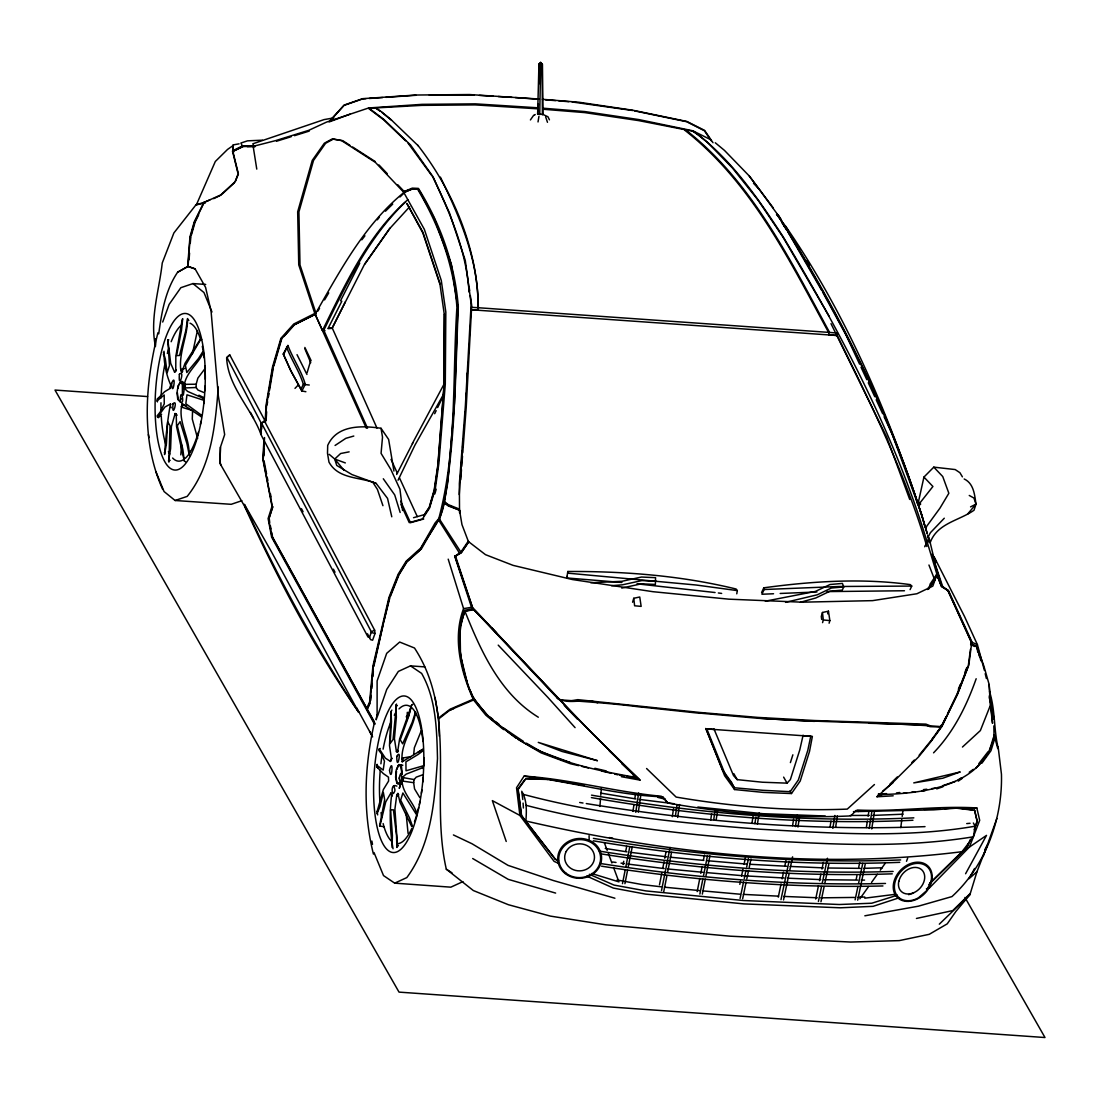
<?xml version="1.0" encoding="UTF-8"?>
<svg xmlns="http://www.w3.org/2000/svg" width="1100" height="1100" viewBox="0 0 1100 1100"><rect width="100%" height="100%" fill="white"/><g stroke="black" fill="none" stroke-linecap="round" stroke-linejoin="round"><path stroke-width="1.5" d="M376.269 719.744L377.107 714.89L377.121 680.914L386.678 653.345L399.685 642.056L414.494 648.01C457.861 714.299 429.729 796.51 446.311 869.192L473.316 890.532L508.406 904.723L550.344 916.094L605.729 924.811L730.084 936.183L850.713 942.04L899.25 940.624L929.266 934.312L947.237 923.849L955.955 911.35L969.939 894.616L977.048 871.434M393.044 848.787C389.978 831.848 389.317 812.46 391.655 794.901L390.844 793.086L385.743 801.886L379.926 826.018L384.106 826.774M168.795 339.886L167.833 339.955L170.692 363.344L174.597 372.212L175.752 370.934L175.835 356.317L182.146 320.031L182.696 318.656L181.459 330.564L176.577 355.561L179.534 355.493L185.831 330.522L187.591 318.519C187.784 335.981 178.516 352.743 180.84 370.521L181.734 372.309L182.683 371.223L181.761 369.38L184.731 368.459M204.394 400.991L203.115 398.228L187.577 391.394L184.167 388.107C183.975 374.179 196.982 365.53 202.606 353.829L202.785 351.739L198.468 358.531L186.821 372.515L185.391 365.406L200.447 339.859L201.699 339.46M184.167 388.107L185.281 387.929L185.295 384.326L196.171 384.216L197.835 378.166L205.425 368.046M396.481 704.069L393.044 739.53L390.129 743.476L391.476 721.861L391.05 711.535L391.889 710.105M444.331 314.298L443.933 386.031L437.841 465.011L434.184 489.913L429.179 507.402L423.665 515.707M395.876 704.921L396.357 717.104L394.419 738.732L396.44 751.699L397.581 752.029L398.365 750.791L397.196 750.447L396.44 751.699M407.316 712.291L406.959 720.569M539.729 114.524L540.678 62.466L542.451 64.35L543.015 114.455L537.639 114.07L538.945 64.102L540.678 62.466L542.066 64.515L542.424 114.703M204.009 392.562L197.917 390.033L196.13 387.516L196.171 384.216M260.7 434.129L261.401 433.757L260.659 433.441L260.893 422.51L226.903 357.418L229.735 354.888L264.935 420.668L261.607 423.28L260.7 434.129L367.991 637.01L369.614 637.45L371.319 631.744L261.607 423.28L264.935 420.668M538.45 103.826L537.639 114.07M538.89 83.875L539.33 63.938L540.678 62.466L541.09 64.047C545.284 65.148 535.136 63.649 541.09 64.047M158.73 333.836C161.645 312.565 165.316 290.345 177.623 272.222L188.1 266.461L195.099 268.881L205.576 287.375L211.062 311.094L218.377 396.192L224.661 434.596L220.44 447.191L219.986 463.471L249.109 514.14M220.44 447.191L220.041 461.766L220.811 464.874M392.054 847.426L392.397 835.34L390.569 809.82L393.429 809.834L396.522 835.45L396.88 847.468L397.513 846.106L394.914 809.174L396.797 794.681L397.884 793.444L398.695 794.654L397.567 795.919L396.797 794.681M997.769 748.591L994.084 734.869L995.28 736.808L990.949 750.736L981.86 763.235M377.107 764.308L376.888 766.975L383.336 773.589L388.465 777.15L388.616 781.027L383.364 789.553L377.121 811.497L377.644 814.907M181.583 444.757L180.812 454.864M157.424 401.913L157.3 399.094L164.656 391.696L170.156 388.396L170.748 385.041C166.183 374.729 163.666 362.203 164.037 351.271M459.236 494.56L462.344 450.752M261.635 429.165L261.951 423.019L260.893 422.51M264.055 438.556L262.79 458.906L272.016 506.289L268.111 518.567L271.645 537.171L374.275 723.773M265.114 421.589L266.159 404.621L272.456 367.221L280.899 338.332L293.769 324.005L314.806 313.459L315.411 314.311L294.456 324.775L283.827 336.572M264.55 437.566L263.189 459.635L272.47 507.072L268.744 519.612L272.071 536.635L374.151 721.6M265.499 422.29L266.544 405.309L272.827 367.95L281.243 339.061L294.126 324.775L315.136 314.256C340.202 270.641 364.169 224.95 403.837 192.555L404.36 191.881L403.384 191.881L375.416 162.401L341.536 140.594L332.173 138.958L324.363 143.206L312.249 160.394L297.674 211.819L298.746 264.866L314.806 313.459M263.918 455.785L264.33 449.02M266.118 420.228L266.64 411.757M463.691 432.217L464.104 425.425M464.736 415.25L464.942 411.868M465.891 396.605L466.098 393.209M466.936 379.651L467.349 372.859M543.317 108.226L584.911 111.567L638.949 119.598L692.752 130.762C730.606 158.125 757.666 197.835 782.98 236.528C840.977 333.19 894.438 433.716 927.149 542.011L925.499 545.476M232.801 152.322L232.939 144.953L239.071 143.825M195.099 268.881L188.045 266.461L190.094 238.15L194.631 221.897L204.284 202.304L220.605 195.044L235.194 181.665L238.095 173.828L232.595 151.498L242.536 146.561L253.165 146.341L275.701 140.594L308.743 130.336L326.631 122.059L368.665 107.965L422.056 104.349L475.351 103.854L538.326 107.814M189.076 259.779L189.558 253.11M190.272 243.1L190.836 236.94M177.623 272.222L187.66 266.502L189.97 236.72L194.26 221.856L203.83 202.455L205.04 202.042L205.164 203.143M417.175 815.595L416.405 812.13C412.239 800.36 400.152 790.749 402.38 777.384L406.147 774.125L422.496 767.773L424.256 765.119M462.591 447.384L463.21 438.955M460.707 479.82L461.478 469.7M461.725 466.331L462.495 456.211M462.756 452.842L466.221 407.316L471.707 305.539L470.319 295.57M599.913 806.465L600.545 798.435M600.793 795.218L601.301 788.796M218.295 387.021C215.353 424.683 211.654 465.864 187.192 496.389L175.093 500.5L164.051 491.535L156.062 472.065M272.924 506.77L269.143 517.688L269.706 522.418M396.509 771.279L395.973 777.576L397.237 783.53L401.211 784.19L402.311 781.605M401.239 775.582L401.596 771.306L400.455 765.902L398.228 765.394L396.206 770.082L395.601 777.219L396.743 782.636L398.984 783.131M402.311 774.194L401.321 765.091L398.86 764.541L396.646 769.697M370.7 700.411L371.168 695.31M371.8 688.504L372.268 683.389M372.886 676.582L373.354 671.467M413.696 754.463L414.342 747.794L421.438 730.386M994.414 735.433C983.317 786.899 922.322 793.76 878.666 794.599L881.636 795.094L879.409 794.612M375.279 723.965L367.043 709.555L370.026 702.515L373.244 666.916L389.304 598.152L398.53 574.915L406.519 561.921L420.296 549.739C428.381 533.899 441.774 521.084 444.056 502.824L444.359 501.518C455.538 437.319 455.428 371.745 458.288 306.804C455.043 264.688 440.632 224.194 418.413 188.403L412.28 188.127L403.384 191.881L412.803 188.815L418.467 189.131L434.28 218.391L451.357 264.44L457.848 307.478L454.438 403.054L447.851 482.089L444.276 502.397L439.615 519.283L435.751 523.806L421.465 548.804L406.904 561.894L399.011 574.736L390.418 596.351M994.043 736.959L993.85 725.862M168.891 462.151L170.019 425.7L167.681 421.795L166.403 444.029L164.56 454.561C165.784 437.676 167.379 420.351 170.472 403.989L164.89 407.055L157.589 417.147L158.483 417.656L161.618 414.205M168.506 461.079L170.61 448.69L171.407 426.525L175.147 413.518L176.825 415.14L175.147 413.518M900.79 827.612L901.794 819.61M902.179 816.406L902.976 809.999M368.665 107.965L383.735 119.336L410.603 145.035L433.07 176.839L449.529 213.07L465.272 260.397L471.158 303.793L465.369 405.831L459.36 483.725L459.539 512.724M970.461 649.289L968.247 666.188L957.385 694.196L942.329 725.202L935.825 734.374M538.024 121.949L538.945 116.325M632.954 811.429L633.902 804.98M634.851 798.518L635.553 793.678M635.8 812.336L638.632 792.976M672.334 816.709L673.502 808.651M675.4 816.008L677.05 804.705M710.683 820.201L711.631 813.753M713.749 819.5L715.165 809.82M197.423 330.577L192.431 353.76M410.465 756.676L402.793 758.01L403.26 761.049L402.201 761.764C399.919 743.93 413.669 729.039 415.553 711.934L412.225 722.287L402.641 743.793L400.235 739.791L408.664 716.361L411.579 705.251L412.761 704.303M638.289 812.185L640.942 794.434M677.655 817.465L679.58 804.554M716.251 819.349L717.695 809.669M182.407 394.79L182.353 384.395L180.304 382.388L178.09 385.839L177.018 392.7L177.719 398.984C187.165 412.473 180.125 381.136 180.386 402.022M183.315 395.161L184.03 390.61L183.26 383.707L181.005 381.494L178.571 385.289L178.104 388.314M397.581 752.029L399.603 738.98L411.579 705.251M419.76 797.486L414.562 788.893L413.655 782.691L402.916 781.138L403.453 777.673L402.38 777.384M757.405 824.202L759.165 812.914M797.954 827.049L799.714 815.76M835.615 827.269L837.375 815.98M871.736 828.919L874.5 811.181M752.029 822.8L753.032 816.338M754.889 823.694L755.893 817.245M792.577 825.646L793.595 819.197M795.451 826.554L797.211 815.265M829.991 827.475L830.995 821.026M832.851 828.383L834.872 815.471M866.36 827.516L867.364 821.067M868.12 816.227L868.876 811.388M869.22 828.424L871.997 810.686M413.655 782.691L414.164 779.57L416.212 777.15L422.606 774.84M737.316 590.604L736.079 589.009C681.134 575.575 624.332 571.216 567.875 571.491L567.6 573.141L696.121 585.007L737.316 590.604L736.766 593.821M267.066 404.979L267.603 401.734M268.428 396.866L268.978 393.635M269.514 390.39L273.336 367.675M621.913 582.477L566.775 577.954L567.05 576.317M521.716 791.244C527.051 800.14 526.639 811.058 525.882 821.013C668.181 853.724 816.585 870.059 962.06 851.689L973.39 836.798L975.178 826.196L973.349 822.992M566.775 577.954L567.875 571.491M590.769 582.752L621.94 581.295L641.506 577.046L655.559 577.665L655.38 584.457L641.341 583.825L621.761 588.074M376.956 428.038L332.214 327.924L328.171 328.24L341.811 301.235M374.261 723.401C364.444 766.205 362.67 811.277 373.436 854.095M380.229 748.454L379.294 748.88L385.385 758.189L390.486 761.434L391.462 758.89L389.496 745.594L391.05 711.535M623.081 864.572L623.741 861.259M625.721 851.29L626.711 846.312M622.476 883.63L625.116 870.361M625.776 867.048L629.723 847.138M624.924 883.671L627.564 870.361M628.224 867.034L632.197 847.069M659.491 884.785L661.788 873.166M662.777 868.189L664.098 861.561M664.757 858.234L666.077 851.606M661.513 890.574L670.079 847.44M663.63 892.293L666.93 875.641M667.59 872.314L671.55 852.349M697.18 891.605L699.82 878.322M700.81 873.345L702.13 866.718M703.436 860.076L704.426 855.099M699.875 894.066L702.845 879.134M703.491 875.82L707.451 855.91M702.322 894.121L705.293 879.148M705.952 875.82L709.926 855.855M376.186 719.428L377.107 714.89M864.848 915.805L918.335 906.194L951.968 896.582C985.407 865.947 1002.622 819.17 1001.454 774.235L998.112 746.639M739.819 884.359L740.52 881.031M741.565 876.04L742.954 869.385M743.999 864.407L745.401 857.753M740.094 898.466L743.572 881.829M744.274 878.515L746.02 870.196M746.707 866.869L748.454 858.564M742.651 898.755L746.116 882.186M746.817 878.859L748.55 870.581M749.251 867.254L750.984 858.963M778.277 897.174L781.069 883.878M782.114 878.886L783.503 872.245M784.905 865.59L785.95 860.599M780.986 899.649L789.003 861.41M783.544 899.951L789.112 873.428M789.8 870.114L792.591 856.845M815.691 899.016L818.482 885.706M819.527 880.729L820.916 874.074M821.961 869.082L823.364 862.428M818.4 901.477L821.535 886.518M822.236 883.19L827.461 858.247M820.957 901.78L824.079 886.861M824.78 883.548L828.946 863.651M856.24 879.106L856.941 875.779M858.674 867.46L859.719 862.482M855.112 899.855L857.904 886.559M858.591 883.231L862.771 863.28M857.684 900.171L865.315 863.692M189.791 455.592L189.062 454.053C189.626 437.195 177.361 420.929 182.133 403.879L186.051 405.707M373.835 666.366L383.295 623.741M920.026 504.735L918.431 501.916L923.945 477.084L933.79 467.143L955.199 469.562L959.929 472.725L962.404 476.85M383.652 622.105L389.812 597.905M803.11 735.171L799.769 749.925L790.378 779.543L787.077 783.145L762.396 782.224L737.206 779.639L733.508 775.555L713.955 728.901M928.056 536.855L929.514 539.811L927.465 543.07L936.87 574.118L935.688 577.459M434.816 493.982L436.178 489.225M408.018 717.654L410.919 707.534M191.304 235.29L195.113 222.09L198.688 214.775M273.804 366.08L281.696 338.924M448.209 559.158L463.567 608.616C452.389 638.303 460.817 671.22 473.192 699.229L473.467 700.013L449.941 710.064L438.611 718.974L439.34 736.175M484.316 620.386L575.149 716.141L636.556 777.576C589.902 769.202 541.227 759.399 503.69 728.447C487.025 716.622 471.804 701.332 466.634 680.914C459.979 658.185 455.4 633.023 464.461 610.308L472.945 608.74L557.384 698.143C569.044 705.485 584.966 697.496 597.63 702.79M632.596 602.223L633.751 598.276L639.746 596.998L641.149 606.375L634.618 605.784L633.751 598.276M829.098 623.205L829.867 620.579L828.451 611.188L822.456 612.48L821.315 616.426L821.659 619.424M822.566 622.627L823.336 619.987L822.456 612.48M827.695 613.827L828.451 611.188M307.106 372.735L310.626 360.91M472.478 609.441L464.956 611.174C453.942 639.994 461.684 672.196 473.88 699.421L488.936 717.255M379.569 826.059L384.67 799.659L383.364 792.481L379.913 806.809L377.025 813.588M757.749 718.08C818.826 722.576 880.798 722.095 941.38 726.633L942.329 725.202M157.933 332.75C145.228 383.474 140.594 440.632 162.704 489.418M401.459 781.357L399.272 788.356L401.335 782.128M989.794 749.32L993.52 737.303M790.391 762.602L792.866 754.82M964.164 478.967C973.83 483.519 974.628 494.862 975.989 504.144L974.023 510.235C958.898 520.836 937.049 523.188 930.133 542.809M377.575 716.086L386.732 689.411L398.351 671.426L410.479 665.871L424.82 666.902M197.629 438.501L192.28 419.086L192.569 410.589L182.188 407.344L183.095 404.69M925.609 529.416L926.723 526.254L939.923 508.2L948.846 493.268L942.741 476.547L933.79 467.143M264.426 420.984L374.646 630.19L375.018 633.504L372.625 640.2L370.576 639.636L367.496 633.806M942.04 726.11L957.605 694.004L968.784 665.184L971.726 642.716L947.994 590.7L941.779 586.506L936.884 574.709L932.814 586.121L916.905 593.752L872.575 600.641L802.12 602.181L728.846 599.17L653.015 591.704L572.303 579.521L513.067 565.359L485.485 554.661L468.724 541.791L461.271 552.709L454.96 556.325L460.873 552.09L468.27 541.173L461.959 524.604L459.525 510.166L448.649 505.519L444.276 502.397M998.168 748.165C993.699 729.671 995.376 710.023 989.519 691.515M983.194 856.515L996.861 818.496M162.704 322.039L169.125 304.397L180.84 287.691L192.954 283.58L205.7 284.433M906.51 861.286L907.665 858.124M181.734 372.309L185.048 363.261L200.255 339.391M935.261 578.476L936.87 574.118L941.655 585.901L948.461 590.631L972.139 642.345L977.433 644.737L984.418 670.423M238.425 174.006L235.194 181.665M926.379 888.827L929.596 887.769L969.444 847.055L979.688 820.311L976.827 807.95C937.104 805.53 897.229 811.883 857.34 810.026M958.361 689.301L960.176 684.626M965.003 672.169L966.817 667.494M967.134 668.058L956.862 694.54L947.554 713.694M968.344 843.604L967.093 846.78L929.954 882.929M974.6 827.668L977.102 821.301L974.49 810.013M970.447 839.204L967.312 847.179L928.991 884.482M974.201 829.648L977.322 821.686L974.71 810.411L956.395 808.17L933.694 809.861L853.449 811.635M976.168 678.741C966.584 705.856 953.727 731.981 933.556 752.84M473.467 700.013L473.77 698.28M995.074 736.684L995.376 735.941M367.043 709.555L369.902 703.629M366.63 708.812L369.641 701.773L372.914 666.05L388.933 597.465L398.172 574.186L406.175 561.179L420.723 548.089L435.105 522.954L438.79 518.581C457.132 449.982 452.265 377.506 456.926 307.244C453.764 265.293 439.106 225.143 417.601 189.186L411.757 188.925L403.837 192.555L424.339 229.322L441.265 280.404L445.83 312.029L445.294 384.134L438.873 463.499L435.325 488.744L429.495 508.172L422.482 518.911L409.255 522.624L400.785 504.199M399.699 784.08L401.913 778.91L403.425 779.02M203.087 203.349L196.377 204.834L215.311 161.494L227.562 149.421L233.31 145.42L232.98 151.882L238.026 172.425M376.668 765.077L383.199 770.124L384.464 761.2L381.425 753.761L378.73 750.159L379.294 748.88M979.77 657.195L976.662 646.332L970.736 643.734L971.383 642.317L947.994 590.7M928.771 539.275L924.688 546.769M761.599 592.556L763.799 587.812C812.268 581.226 861.699 577.995 910.332 584.623L911.735 586.066L910.085 589.627M763.799 587.812L764.115 589.518L761.915 594.248L773.548 593.752M765.325 601.178L815.348 591.442L830.046 584.513L842.407 583.426L843.741 586.933L842.256 590.123L829.909 591.209L815.746 598.001L800.429 602.264M283.25 353.939L290.455 369.999L301.881 390.967L291.06 371.291L283.25 353.939L287.911 345.469C292.93 358.806 301.304 370.562 305.278 384.271L301.881 390.967L305.869 391.724M283.566 354.709L287.911 345.469M398.035 480.246L414.934 445.143L443.974 393.553M434.679 413.71L436.164 410.644M437.649 407.578L443.589 395.312M946.124 716.65L941.133 726.633L931.549 739.819M201.107 416.9L201.314 415.071L185.831 403.769L186.972 394.817L203.28 400.111M328.089 328.666L332.145 328.336L345.331 301.84M324.995 330.632L322.479 330.454C345.593 283.676 367.799 234.768 407.825 199.691M332.076 328.199L364.567 264.206L389.895 228.222M174.597 372.212L176.357 369.806L175.752 370.934M300.988 389.029L303.353 384.368C299.42 371.168 291.28 359.865 286.536 346.926M340.519 300.795L359.755 263.134M396.66 474.499L412.83 442.901M393.566 785.881C391.105 787.449 392.067 797.555 394.364 791.959C396.688 789.236 390.706 783.846 396.88 786.101M412.349 443.547L445.033 382.277M391.462 758.89L391.902 758.093L390.486 761.434M965.594 873.744L986.508 835.381L969.444 847.055M974.586 868.464L969.018 878.707L976.938 871.75L987.332 845.061L984.954 849.447M927.987 537.116L930.476 532.62L944.281 518.224M927.149 542.011L929.143 538.423L927.74 535.507L928.414 538.808M530.406 119.941L533.72 115.198M928.62 589.16L934.725 579.934L928.95 565.015M317.873 311.135L319.55 308.33M324.569 299.915L328.735 292.889M940.816 726.082L941.518 724.928M936.87 574.118L929.94 584.375L930.82 585.283M179.768 400.978L181.239 398.681M661.375 796.249C615.23 792 570.24 779.171 524.081 776.119L516.533 787.751L519.901 815.444L554.098 861.369L558.773 863.473M928.263 588.115L929.968 585.585M424.476 514.663L429.536 507.169L434.418 490.201L437.993 465.575L444.015 386.746L444.386 315.136L439.78 282.989L422.854 232.1L406.808 203.335L422.922 233.145L439.849 283.965M468.724 541.791L461.244 552.709L454.96 556.325L472.945 608.74M791.477 793.554L800.209 781.041L809.518 751.438L812.378 736.395L706.131 728.915L724.625 775.734L734.594 789.553L763.386 792.412L791.477 793.554L789.855 790.886M364.636 264.316L389.95 228.319L409.654 206.786M859.843 898.81L868.601 886.545M871.516 882.447L877.36 874.28M880.275 870.183L885.143 863.376M229.735 354.888L226.627 357.775C227.851 386.031 250.883 407.935 260.659 433.441M486.159 713.914L474.334 699.27L473.715 700.136L485.884 715.234L503.594 729.602M931.013 741.001L933.9 737.027M987.827 752.029L978.794 763.702M524.673 779.776L517.921 789.016L521.4 815.444L555.211 859.072L558.388 860.351M931.796 583.935L934.725 579.934M893.186 795.809L877.03 796.771L879.079 794.049L886.545 793.609M361.817 239.827L364.925 235.826M377.328 219.821L379.404 217.154M196.171 204.586L173.869 232.98L162.25 262.996C159.156 290.675 149.655 318.587 155.471 346.555M918.624 504.611L932.91 486.489L923.945 477.084M180.84 370.521L181.761 369.38M157.589 417.147L157.094 415.882L160.132 412.143L164.244 403.906L164.189 394.996L156.942 400.978M919.146 755.232L930.586 741.125M967.519 514.181L975.989 504.144L973.94 498.039L969.251 495.454M164.354 452.678L164.986 451.935M203.115 398.228L203.706 397.554L198.921 395.203M936.884 574.709L941.325 586.465L948.461 590.631M416.405 812.13L417.12 811.319M438.611 718.974L435.091 697.414M329.12 121.963L344.011 105.421L362.574 98.931L365.915 98.698M405.061 202.359C368.06 238.012 346.101 284.804 323.799 330.248L367.538 428.244M329.67 120.973L344.176 105.05L362.752 98.656L416.13 95.026L469.439 94.545L539.069 99.041M377.121 811.497L377.891 810.686M294.993 388.382L298.293 384.931M975.604 768.268L979.935 763.785M927.52 589.504L929.844 587.139M897.298 776.971L889.928 784.121M911.859 762.479L914.293 760.072M891.055 784.204L918.651 756.786L930.49 742.156L941.449 727.1L941.614 725.615L941.449 727.1L929.981 726.646L925.595 724.928L869.316 723.277M385.454 211.214L392.728 204.091M400.001 196.969L404.841 192.225L397.801 184.786M970.214 893.503L952.696 910.607L916.438 918.459M939.317 924.165L969.939 894.616M170.748 385.041L170.156 388.396M391.779 516.794L387.544 498.396L376.186 483.436L351.904 474.554L336.738 465.438L334.73 459.058L340.629 453.516L349.14 451.853M189.489 452.127L190.327 451.357M222.296 193.93L234.341 182.875M962.459 747.037L980.361 730.579L990.316 705.485L989.148 684.502L983.812 665.857L976.979 646.882L971.85 644.559M877.03 796.771L893.035 782.416L882.585 791.271M402.201 761.764L422.854 749.251L417.808 752.428M874.445 784.534L847.275 809.105C790.075 811.374 732.518 806.699 676.129 797.074L646.58 768.515M157.3 399.094L158.18 398.393M926.846 546.48C905.149 473.096 870.966 403.975 837.21 335.514L837.485 333.053L829.593 332.434L477.964 307.711C478.954 261.498 460.158 217.979 440.399 177.114M438.529 718.025L450.079 709.211L473.192 699.229M167.833 339.955L169.455 365.502L167.159 372.694L165.344 359.067L163.405 352.495M401.734 758.808L402.793 758.01M958.21 779.941L960.974 778.016M969.237 772.214L973.376 769.326M958.251 781.138L962.39 778.25M534.504 115.019L535.219 114.537M335.074 445.459L345.84 438.322L353.801 436.04M397.884 793.444L400.015 802.326L411.771 826.65L412.486 826.21L409.502 817.878L400.661 800.154L402.875 793.004L416.254 814.261M543.098 109.244L584.678 112.599L638.715 120.615L692.656 131.203L698.005 134.709L707.726 142.56L732.531 168.121L758.065 200.131L782.884 236.954L828.987 315.961M397.513 846.106L398.434 845.556M449.625 710.463L454.011 708.386M970.558 506.88L975.989 504.144M232.526 150.838L242.275 145.998L252.931 145.778L255.296 146.575M176.206 413.793L176.55 426.58L184.085 460.158M213.675 198.646L221.1 195.03M232.87 152.941L232.595 151.498L242.756 146.726L240.886 143.028L247.514 140.841L262.419 140.181M371.319 631.744L374.646 630.19M374.027 852.569L383.515 875.586L394.694 883.149L406.808 877.594C431.901 843.59 434.83 799.274 437.498 758.519C436.741 729.644 436.26 699.243 421.644 673.42L410.479 665.871M462.962 881.609L450.835 887.164L394.694 883.149M209.825 199.98L204.284 202.304L204.421 203.074M403.837 192.555L412.803 188.815M330.082 121.619L349.993 114.18M422.95 765.902L406.024 770.784L405.9 761.832L418.11 754.463L422.785 750.97L422.373 749.691M241.821 500.706L231.22 504.309L175.093 500.5M942.879 785.593L955.281 781.426M936.719 788.865L942.92 786.789M898.947 897.848L873.139 906.331L840.386 907.803L743.889 903.898L645.452 894.094L613.277 888.058L586.809 876.122M908.628 894.657L913.468 893.076M897.407 895.18L871.819 903.21L839.396 904.516L743.572 900.529L645.893 890.918L614.006 885.074L589.352 874.294M276.512 141.254L291.239 136.675M294.511 135.671L309.238 131.093M195.621 204.944L203.83 202.455M413.531 517.701L424.627 514.553M423.734 519.007L410.493 522.706L400.62 501.215M184.195 384.615L185.295 384.326M169.235 460.543L170.197 460.309M785.551 602.346L817.231 594.811L831.394 588.019L843.741 586.933M464.956 611.174L474.018 609.73L482.034 618.021M463.567 608.616L472.203 607.227M333.822 117.906L324.06 119.598L252.821 143.811L254.306 146.946M975.178 826.196C904.145 838.42 831.696 833.181 760.169 829.235C680.652 823.144 600.82 815.031 523.545 794.434M973.39 836.798C903.045 848.334 831.421 844.553 760.636 840.166C681.752 834.515 602.841 825.22 526.144 805.351M864.779 898.178L894.438 894.424M524.081 776.119C570.35 781.454 616.179 795.149 662.64 796.826L667.837 803.027C728.076 813.67 789.649 818.799 850.795 815.898L856.144 810.425L858.44 811.497M896.473 792.921L899.827 792.509M923.367 789.635L926.736 789.223M931.769 788.604L935.138 788.191M903.237 793.293L906.606 792.88M911.639 792.261L915.008 791.849M921.731 791.037L925.086 790.625M966.735 823.584L970.035 823.295M611.518 585.709L622.325 584.829L641.891 580.58L655.944 581.212M939.964 808.995L924.179 809.366M944.831 808.638L954.553 807.909M369.243 98.478L382.594 97.556M385.935 97.336L415.965 95.274M418.344 145.887L390.995 119.598L381.232 111.623L375.746 107.924L368.569 108.419L383.639 119.776L405.611 140.8M375.746 107.924L421.836 105.366L475.131 104.899L538.106 108.845M903.086 814.192L872.699 815.43M913.839 817.85C806.135 822.855 697.675 813.574 591.525 795.149M912.945 820.242C805.503 825.344 697.276 816.062 591.401 797.596M900.652 859.939C797.981 863.94 694.691 855.305 593.409 838.379M899.773 862.331C797.349 866.442 694.293 857.808 593.271 840.812M882.379 867.776L863.747 868.354M893.131 871.434C794.942 874.706 696.245 866.525 599.266 851.084M892.251 873.826C794.874 877.223 696.987 869.041 600.806 853.834M885.5 883.451C790.089 885.94 694.265 878.185 600.009 863.431M882.942 885.954C788.893 888.25 694.457 880.646 601.535 866.181M187.66 266.502L188.045 266.461M303.353 384.368L309.265 385.027M764.115 589.518L839.286 586.493L911.735 586.066M780.189 593.464L816.929 591.979M854.549 897.435L820.628 897.834M857.973 897.298L864.793 897.023M185.281 387.929L196.13 387.516M827.008 591.594L904.475 590.755M633.174 777.631L636.24 777.508L621.734 763.331L636.556 777.576L627.082 776.518M925.018 826.636C811.786 831.05 698.06 821.755 586.3 803.564M571.794 700.645L577.803 699.655L699.944 712.47L757.817 717.406L814.633 720.527L925.952 724.13L930.339 725.849M247.28 146.657L253.303 146.547M956.395 808.17L976.827 807.95M429.289 95.15L474.375 95.109M850.41 815.444L869.275 815.43M860.31 868.354L828.273 868.01M857.711 880.082L824.024 879.711M861.135 880.082L864.572 880.082M971.383 642.317L972.139 642.345M878.35 794.035L879.079 794.049M817.259 897.765L783.64 896.418M825.234 815.994L762.781 813.684L697.854 807.029M823.336 867.872L790.048 866.442M820.737 879.615L787.449 878.171M525.635 778.456L544.349 778.979M547.965 779.46L525.855 778.841L518.141 789.401L521.62 815.843L555.445 859.471L558.525 860.819M393.938 471.075L388.63 439.45L381.026 428.285C362.065 425.562 336.985 424.614 327.704 445.431L327.498 453.255L328.969 462.124C338.539 479.531 360.25 476.754 376.186 483.436M743.311 894.383L778.594 896.17M814.55 721.38L757.941 718.273L699.999 713.144M749.843 864.27L786.692 866.25M745.566 875.902L784.094 877.992M803.412 735.707L810.782 736.12L807.785 750.393L798.352 779.982L790.171 791.684L762.768 790.295L734.731 787.793L725.395 774.854L706.777 728.819L714.258 729.438M479.504 95.411L493.171 96.236M498.3 96.539L511.954 97.364M515.377 97.57L538.89 99.289M471.982 307.34L477.964 307.711M471.707 309.788L478.308 310.214C478.638 251.446 453.764 191.4 417.862 145.31M471.817 309.801L837.21 335.514L828.754 334.854L828.905 332.984C789.525 260.452 751.218 182.022 684.695 130.157M472.478 609.098L473.688 609.18M181.005 381.494L182.518 381.59L184.772 383.817L183.26 383.707M147.524 396.564L55 390.06L399.025 992.117L1045 1037.534L964.961 897.449M401.321 765.091L402.834 765.201M397.237 783.53L398.75 783.626M542.396 99.302L578.985 102.245L633.023 110.275L686.84 121.44L704.591 130.391L713.006 142.711M545.545 99.825L555.527 100.623M558.855 100.897L568.824 101.695M572.151 101.97L632.844 110.522M970.599 644.655L975.026 646.511M703.794 860.406L670.065 857.202M707.204 860.695L746.487 864.077M702.9 872.286L667.466 868.945M706.31 872.575L743.889 875.82M636.969 583.825L715.069 592.529M823.336 619.987L829.867 620.579M699.751 890.615L664.414 887.178M703.092 890.918L739.956 894.204M642.538 707.327C614.955 703.601 587.496 701.841 560.065 699.82L557.384 698.143L560.065 699.82L592.652 733.865L639.994 780.106L621.349 776.696M642.125 707.121L700.301 713.336M674.08 803.729L639.251 799.398M666.779 856.831L630.3 852.308M664.18 868.574L627.701 864.05M661.004 886.779L642.276 884.593L617.114 879.986M957.839 807.991L972.826 809.82M584.306 785.469L549.409 779.391M718.355 592.969L721.655 593.423M635.91 798.944L600.861 793.128M626.959 851.854L605.261 848.457M612.673 862.001L616.014 862.455M621.019 863.143L624.36 863.596M579.673 802.477L582.986 803.014M403.453 777.673L414.164 779.57M609.414 837.554L612.741 838.159M619.465 775.129L624.03 775.954M636.24 777.013L633.256 775.335M634.535 110.88L686.661 121.715L704.412 130.749L711.122 140.704M594.852 768.281L606.32 770.963M578.6 765.655L570.405 763.744L541.118 752.881L517.77 739.227M581.886 766.425L588.431 767.951M601.549 771.018L611.38 773.314M614.652 774.084L617.939 774.854M657.938 797.404L665.376 799.219M371.388 632.486L375.018 633.504M614.914 898.232L553.382 880.536L508.035 865.37L472.01 843.755L453.406 834.941M555.638 893.09L508.228 879.354L472.684 858.523M591.69 873.51L618.915 881.87L613.635 867.694M970.736 643.734L971.52 643.995M396.44 705.402L397.375 705.719M472.147 608.877L473.069 609.207M329.175 454.314L334.73 459.058L345.331 462.921M570.254 762.534L540.966 751.671L526.391 743.146M401.857 780.739L402.916 781.138M776.504 214.308L786.816 227.947C843.384 310.324 883.63 402.669 915.626 497.007L917.4 503.511M459.456 509.121L448.236 504.611L444.359 501.518M543.015 114.455L547.965 116.792L549.436 119.817M692.752 130.762L710.394 139.521M519.901 815.444L492.36 800.635L506.22 841.459M523.476 741.441L503.374 727.884M446.311 869.192L451.99 872.822M349.827 145.228L342.774 140.69L333.41 139.054L325.6 143.289L313.5 160.476L298.911 211.915L299.998 264.949L316.209 313.954M352.66 147.042L375.237 161.576M685.438 129.704C751.946 181.514 790.226 259.93 829.593 332.434M376.214 108.474L380.339 111.251M200.681 416.377L182.133 403.879M183.645 460.377L185.488 461.794M516.312 738.375L491.59 719.414M444.056 502.824L448.346 505.973L459.525 510.166L459.979 512.916M187.99 319.811L188.843 320.457M639.994 780.106L609.304 750.942M538.312 717.214C499.881 693.619 480.906 651.118 464.777 610.871L460.02 627.261L460.501 655.201L466.95 681.464M490.132 717.145L492.772 719.29M495.426 721.435L499.4 724.652M192.954 283.58L203.981 292.545L211.984 312.015M381.714 112.186L391.476 120.175M715.275 142.766L724.405 150.343L749.196 175.917L773.231 207.886M181.239 406.464L182.188 407.344M408.059 143.137L431.998 175.89M918.431 501.916L920.7 504.103M621.404 762.768L630.066 771.086M376.888 766.975L377.671 767.773M577.624 719.372L564.231 705.361M474.842 610.362L484 619.822M492.016 628.1L496.595 632.83M498.217 645.136L547.827 697.359L575.08 727.636M378.991 164.959L387.228 173.635M753.5 183.274L759.303 189.393L780.436 218.391L776.737 213.593C839.286 313.761 893.984 420.393 927.341 533.954C894.438 420.695 840.386 314.036 777.549 214.486L785.551 227.7L783.695 225.032M559.35 699.215L472.56 607.626L455.496 556.077M776.779 214.404L780.904 219.065M545.627 116.792L547.484 122.306M415.676 713.804L416.405 714.67M662.64 796.826L667.837 803.027M334.73 459.058L344.094 470.346M977.433 644.737L964.521 616.495L935.192 558.965L932.209 555.06L942.879 587.207M749.196 175.917L759.303 189.393M931.893 554.263L934.739 558.085M163.336 354.626L163.996 355.52M731.981 782.98L722.645 770.055L705.746 728.461M383.295 478.775L394.721 494.931L400.152 512.462M790.254 234.877L793.086 239.113M796.84 244.75L799.673 248.985M202.606 353.829L203.225 354.736M358.655 712.181C314.944 646.126 277.255 576.304 244.337 504.281L271.452 551.746L358.655 712.181C313.954 647.996 277.53 578.476 245.107 507.402M439.45 519.09L460.873 552.09M781.949 222.722L786.486 229.749M788.315 232.554L821.741 290.482M372.46 481.745L377.41 489.404L382.938 505.684M438.873 520.382L459.58 553.231M390.679 713.46L391.215 714.326M422.496 767.773L422.991 768.556M831.009 323.661L886.586 436.865L909.714 499.428M806.933 260.507L809.504 264.962M783.626 777.122L787.077 783.145M733.769 773.616L737.206 779.639M306.941 374.467L297.028 354.654M369.586 731.335L372.061 735.721M367.331 709.679L272.607 537.24L271.631 532.304M356.524 707.589L372.625 736.904M822.553 291.954L845.9 334.757L859.595 364.169M250.484 412.376L253.619 418.303M301.469 508.695L303.064 511.72M333.41 569.195L335.005 572.22M785.702 226.256L789.662 233.86M432.974 177.279C450.326 213.51 466.482 251.542 469.081 292.064M304.865 347.435L310.998 360.374M310.736 362.725L304.879 348.782M861.039 367.263L866.814 379.651M868.258 382.745L874.747 396.674M876.178 399.768L882.668 413.696M884.111 416.79L892.045 433.812L922.061 515.433M397.402 473.344L391.036 459.36M399.534 477.978L417.285 516.574M366.3 428.161L315.136 314.256L322.479 330.454M470.319 690.965L471.611 694.127M732.504 784.3L734.594 789.553M170.472 403.989L170.775 404.8M604.257 842.504L607.186 850.369M608.355 853.518L611.875 862.977M390.844 793.086L392.095 796.152L391.655 794.901M170.871 406.904L171.188 407.811M454.616 555.913L471.487 607.145M934.656 563.351L941.655 585.901M977.694 651.805L976.979 646.882L980.98 660.852M233.2 151.333L233.502 152.446M558.442 698.679L558.663 699.504M922.46 517.041L924.866 526.707M462.027 663.396L464.42 673.255M985.201 673.668L986.384 678.535M929.514 539.811L934.037 558.704M189.062 454.053L186.945 443.685L180.125 421.644L177.32 425.7L182.875 449.556L184.305 460.831M989.354 697.771L990.014 701.044M990.674 704.33L993.671 719.098M989.367 695.612L993.933 718.52M989.367 696.685L993.616 717.956M270.353 525.717L270.985 529.004M264.028 460.817L266.571 473.949M267.204 477.235L267.836 480.507M270.38 493.639L271.026 496.925M371.882 841.074L372.501 844.346M468.27 541.173L468.435 542.08M459.704 626.711L460.281 629.984M148.404 434.569L148.926 437.566M935.192 558.965L935.742 562.183M381.026 428.285L382.511 437.154L381.067 453.351L390.926 469.604L399.946 489.211L402.572 510.455M253.165 146.341L256.768 169.111M469.178 287.251L469.631 290.579M521.936 792.894L522.789 799.508M990.495 705.856L992.53 723.332L989.148 684.502M177.389 392.851L178.159 399.781M406.079 813.01L408.072 833.442M155.155 338.69L155.664 345.139M523.091 803.096L523.408 808.005M589.064 835.725L589.16 839.121M459.951 646.91L460.006 651.86M898.879 881.293A14.85 11.261 -46.5 0 1 920.549 868.904A14.85 11.261 -46.5 0 1 915.434 891.88A14.919 11.303 -46.5 0 1 898.769 881.32M190.025 323.194A69.396 21.725 -86.1 0 1 200.764 340.23M202.29 346.349A69.396 21.725 -86.1 0 1 204.16 357.871M204.889 366.053A69.396 21.725 -86.1 0 1 205.301 379.321M205.178 385.949A69.396 21.725 -86.1 0 1 204.958 390.734M204.215 400.428A69.396 21.725 -86.1 0 1 203.871 403.604M201.053 421.286A69.396 21.725 -86.1 0 1 200.365 424.394M198.413 432.066A69.396 21.725 -86.1 0 1 185.157 458.397M183.617 459.58A69.396 21.725 -86.1 0 1 172.631 458.026M169.757 454.08A69.396 21.725 -86.1 0 1 168.424 451.536M166.017 445.321A69.396 21.725 -86.1 0 1 161.26 416.144M161.04 411.207A69.396 21.725 -86.1 0 1 160.958 402.779M161.067 397.856A69.396 21.725 -86.1 0 1 165.206 362.505M167.338 353.499A69.396 21.725 -86.1 0 1 168.891 348.232M171.174 341.715A69.396 21.725 -86.1 0 1 181.101 325.407M399.011 708.909A69.396 21.697 -85.9 0 1 422.978 741.524M423.885 757.611A69.396 21.697 -85.9 0 1 423.871 764.321M423.252 777.15A69.396 21.697 -85.9 0 1 422.812 781.99M421.877 789.938A69.396 21.697 -85.9 0 1 421.396 793.251M419.966 801.405A69.396 21.697 -85.9 0 1 419.306 804.554M418.619 807.606A69.396 21.697 -85.9 0 1 417.89 810.549M417.45 812.213A69.396 21.697 -85.9 0 1 414.494 821.727M411.744 828.534A69.396 21.697 -85.9 0 1 396.66 843.686M392.246 841.83A69.396 21.697 -85.9 0 1 383.144 823.584M381.837 817.534A69.396 21.697 -85.9 0 1 381.04 812.598M380.119 804.402A69.396 21.697 -85.9 0 1 380.256 770.192M380.902 763.799A69.396 21.697 -85.9 0 1 381.975 755.714M383.103 749.155A69.396 21.697 -85.9 0 1 391.078 721.683M394.295 715.275A69.396 21.697 -85.9 0 1 396.165 712.346M406.216 716.87A63.731 19.91 -85.9 0 1 407.949 714.89M399.176 778.112C401.582 793.031 402.957 762.768 399.176 778.112M396.784 756.415C396.811 773.974 402.339 746.68 396.784 756.415M389.51 770.192C391.683 785.07 393.828 754.889 389.51 770.192M179.369 374.289C178.159 391.902 185.35 368.362 179.369 374.289M171.614 383.474C172.535 399.85 176.77 370.645 171.614 383.474M173.044 403.755C171.504 421.176 178.722 397.925 173.044 403.755M931.067 881.306L926.571 890.739L918.418 897.848A20.941 15.991 -45.7 0 1 894.52 889.116A20.941 15.991 -45.7 0 1 913.921 863.775A20.941 15.991 -45.7 0 1 931.054 881.306M959.956 772.021L942.81 778.223L913.756 782.898L959.956 772.021M597.355 760.65L561.949 751.438L538.271 742.376L597.355 760.65M197.959 435.38A78.458 24.585 -86.1 0 0 186.601 313.637A78.458 24.585 -86.1 0 0 155.939 426.264A78.458 24.585 -86.1 0 0 197.959 435.38M417.092 815.004A78.458 24.557 -85.9 0 0 404.429 695.984A78.458 24.557 -85.9 0 0 374.674 811.731A78.458 24.557 -85.9 0 0 417.092 815.004M566.225 851.441A14.85 13.503 -3 0 0 569.704 867.57A14.919 13.557 -2.9 0 0 594.192 859.898A14.878 13.516 -2.9 0 0 582.505 844.085A14.85 13.503 -3 0 0 566.225 851.441M565.166 873.524A21.931 19.896 -4.8 0 0 601.164 862.001A21.931 19.896 -4.8 0 0 572.674 839.616A21.931 19.896 -4.8 0 0 565.166 873.524M565.84 873.07A20.941 18.989 -4.9 0 0 600.201 862.056A20.941 18.989 -4.9 0 0 573.018 840.689A20.941 18.989 -4.9 0 0 565.84 873.07M908.339 901.381A21.931 16.775 -45.8 0 0 931.301 871.351A21.931 16.775 -45.8 0 0 898.452 872.671A21.931 16.775 -45.8 0 0 908.339 901.381"/></g></svg>
